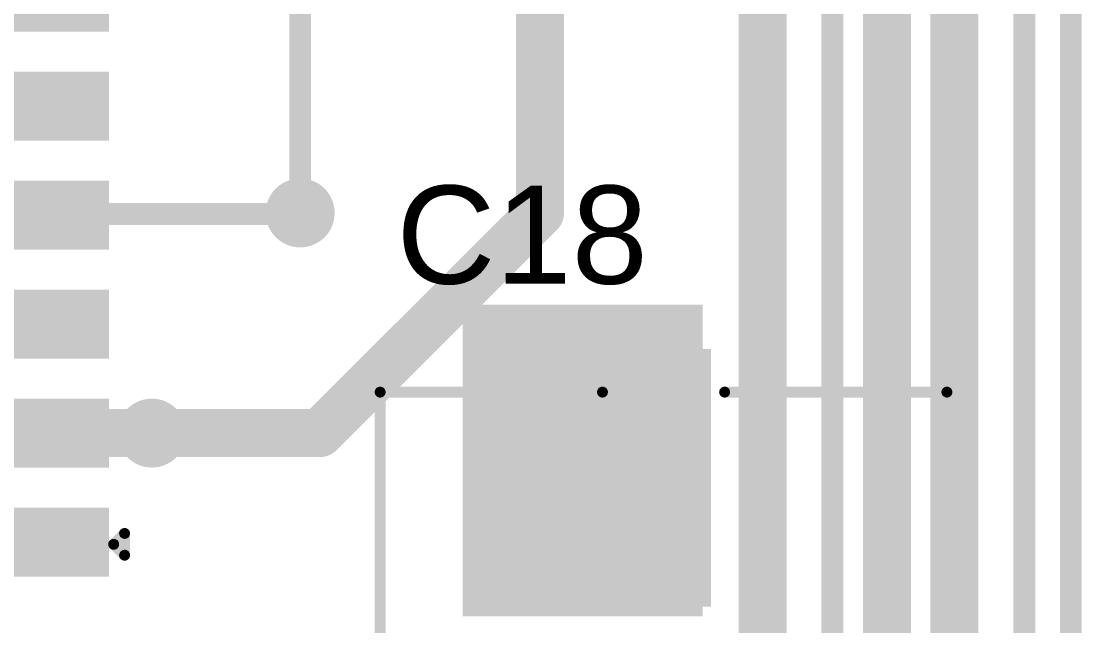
# Model space of a CAD drawing. Header units: millimetres. Extents: x -0.15 to 3.79, y -0.54 to 3.26.
# Drawn here: x 3.3081 to 3.7944, y 0.8106 to 1.0879 of the extents above; entities that cross this region are included whole.
import ezdxf

# ---------------------------------------------------------------- set-up
doc = ezdxf.new("R2010")
doc.units = ezdxf.units.MM
doc.header["$MEASUREMENT"] = 0
for name, color, linetype in [('BottomLayer', 5, 'Continuous'), ('BottomSolder', 6, 'Continuous'), ('Mechanical2', 216, 'Continuous'), ('TopLayer', 1, 'Continuous'), ('TopOverlay', 2, 'Continuous'), ('TopPaste', 8, 'Continuous'), ('TopSolder', 216, 'Continuous'), ('ViaHoleLayer', 16, 'Continuous')]:
    doc.layers.add(name, color=color, linetype=linetype)
doc.styles.add('Arial', font='arial.ttf', dxfattribs={"height": 0.2})

# ---------------------------------------------------------------- blocks, each defined once
blk = doc.blocks.new('UCD1A101MCL1GS_7')
at = {"layer": 'TopLayer'}
for points in [[(-0.1456693, 0.01771655), (-0.0354331, 0.01771655), (-0.0354331, -0.01771655), (-0.1456693, -0.01771655)], [(0.0354331, 0.01771655), (0.1456693, 0.01771655), (0.1456693, -0.01771655), (0.0354331, -0.01771655)]]:
    blk.add_hatch(color=1, dxfattribs=at).paths.add_polyline_path(points)
at = {"layer": 'TopPaste'}
for points in [[(-0.1456693, 0.01771655), (-0.0354331, 0.01771655), (-0.0354331, -0.01771655), (-0.1456693, -0.01771655)], [(0.0354331, 0.01771655), (0.1456693, 0.01771655), (0.1456693, -0.01771655), (0.0354331, -0.01771655)]]:
    blk.add_hatch(color=8, dxfattribs=at).paths.add_polyline_path(points)
at = {"layer": 'TopSolder'}
for points in [[(-0.1496693, 0.02171655), (-0.0314331, 0.02171655), (-0.0314331, -0.02171655), (-0.1496693, -0.02171655)], [(0.0314331, 0.02171655), (0.1496693, 0.02171655), (0.1496693, -0.02171655), (0.0314331, -0.02171655)]]:
    blk.add_hatch(color=216, dxfattribs=at).paths.add_polyline_path(points)
at = {"layer": 'TopOverlay', "const_width": 0.005}
for points in [[(-0.0900787, 0.1299213), (-0.1299213, 0.0900787)], [(-0.0900787, 0.1299213), (0, 0.1299213)], [(0, 0.1299213), (0.1299213, 0.1299213)], [(0.1299213, 0.1299213), (0.1299213, 0.028)], [(-0.1299213, 0.0900787), (-0.1299213, 0.028)], [(-0.1503937, 0.052), (-0.1503937, 0.028)], [(-0.1623937, 0.04), (-0.1383937, 0.04)], [(-0.1299213, -0.028), (-0.1299213, -0.0900787)], [(0.1299213, -0.028), (0.1299213, -0.1299213)], [(-0.1299213, -0.0900787), (-0.0900787, -0.1299213)], [(-0.0900787, -0.1299213), (0, -0.1299213)], [(0, -0.1299213), (0.1299213, -0.1299213)]]:
    blk.add_lwpolyline(points, dxfattribs=at)
at = {"layer": 'TopOverlay', "const_width": 0.0025}
for points in [[(-0.0913287, 0.1299213, 1), (-0.0888287, 0.1299213, 1)], [(-0.0913287, 0.1299213, 1), (-0.0888287, 0.1299213, 1)], [(-0.00125, 0.1299213, 1), (0.00125, 0.1299213, 1)], [(-0.00125, 0.1299213, 1), (0.00125, 0.1299213, 1)], [(0.1286713, 0.1299213, 1), (0.1311713, 0.1299213, 1)], [(0.1286713, 0.1299213, 1), (0.1311713, 0.1299213, 1)], [(-0.1311713, 0.0900787, 1), (-0.1286713, 0.0900787, 1)], [(-0.1311713, 0.0900787, 1), (-0.1286713, 0.0900787, 1)], [(-0.1516437, 0.052, 1), (-0.1491437, 0.052, 1)], [(-0.1636437, 0.04, 1), (-0.1611437, 0.04, 1)], [(-0.1396437, 0.04, 1), (-0.1371437, 0.04, 1)], [(-0.1516437, 0.028, 1), (-0.1491437, 0.028, 1)], [(-0.1311713, 0.028, 1), (-0.1286713, 0.028, 1)], [(0.1286713, 0.028, 1), (0.1311713, 0.028, 1)], [(-0.1311713, -0.028, 1), (-0.1286713, -0.028, 1)], [(0.1286713, -0.028, 1), (0.1311713, -0.028, 1)], [(-0.1311713, -0.0900787, 1), (-0.1286713, -0.0900787, 1)], [(-0.1311713, -0.0900787, 1), (-0.1286713, -0.0900787, 1)], [(-0.0913287, -0.1299213, 1), (-0.0888287, -0.1299213, 1)], [(-0.0913287, -0.1299213, 1), (-0.0888287, -0.1299213, 1)], [(-0.00125, -0.1299213, 1), (0.00125, -0.1299213, 1)], [(-0.00125, -0.1299213, 1), (0.00125, -0.1299213, 1)], [(0.1286713, -0.1299213, 1), (0.1311713, -0.1299213, 1)], [(0.1286713, -0.1299213, 1), (0.1311713, -0.1299213, 1)]]:
    blk.add_lwpolyline(points, format="xyb", close=True, dxfattribs=at)
blk = doc.blocks.new('SOP_16_150____46')
at = {"layer": 'TopLayer'}
for points in [[(-0.13484255, 0.186811), (-0.09153545, 0.186811), (-0.09153545, 0.163189), (-0.13484255, 0.163189)], [(0.09153545, 0.186811), (0.13484255, 0.186811), (0.13484255, 0.163189), (0.09153545, 0.163189)], [(-0.13484255, 0.136811), (-0.09153545, 0.136811), (-0.09153545, 0.113189), (-0.13484255, 0.113189)], [(0.09153545, 0.136811), (0.13484255, 0.136811), (0.13484255, 0.113189), (0.09153545, 0.113189)], [(-0.13484255, 0.086811), (-0.09153545, 0.086811), (-0.09153545, 0.063189), (-0.13484255, 0.063189)], [(0.09153545, 0.086811), (0.13484255, 0.086811), (0.13484255, 0.063189), (0.09153545, 0.063189)], [(-0.13484255, 0.036811), (-0.09153545, 0.036811), (-0.09153545, 0.013189), (-0.13484255, 0.013189)], [(0.09153545, 0.036811), (0.13484255, 0.036811), (0.13484255, 0.013189), (0.09153545, 0.013189)], [(-0.13484255, -0.013189), (-0.09153545, -0.013189), (-0.09153545, -0.036811), (-0.13484255, -0.036811)], [(0.09153545, -0.013189), (0.13484255, -0.013189), (0.13484255, -0.036811), (0.09153545, -0.036811)], [(-0.13484255, -0.063189), (-0.09153545, -0.063189), (-0.09153545, -0.086811), (-0.13484255, -0.086811)], [(0.09153545, -0.063189), (0.13484255, -0.063189), (0.13484255, -0.086811), (0.09153545, -0.086811)], [(-0.13484255, -0.113189), (-0.09153545, -0.113189), (-0.09153545, -0.136811), (-0.13484255, -0.136811)], [(0.09153545, -0.113189), (0.13484255, -0.113189), (0.13484255, -0.136811), (0.09153545, -0.136811)], [(-0.13484255, -0.163189), (-0.09153545, -0.163189), (-0.09153545, -0.186811), (-0.13484255, -0.186811)], [(0.09153545, -0.163189), (0.13484255, -0.163189), (0.13484255, -0.186811), (0.09153545, -0.186811)]]:
    blk.add_hatch(color=1, dxfattribs=at).paths.add_polyline_path(points)
at = {"layer": 'TopOverlay'}
blk.add_hatch(color=2, dxfattribs=at).paths.add_polyline_path([(-0.088, 0.16), (-0.077, 0.16), (-0.077, 0.186), (-0.088, 0.186)])
at = {"layer": 'TopPaste'}
for points in [[(-0.13484255, 0.186811), (-0.09153545, 0.186811), (-0.09153545, 0.163189), (-0.13484255, 0.163189)], [(0.09153545, 0.186811), (0.13484255, 0.186811), (0.13484255, 0.163189), (0.09153545, 0.163189)], [(-0.13484255, 0.136811), (-0.09153545, 0.136811), (-0.09153545, 0.113189), (-0.13484255, 0.113189)], [(0.09153545, 0.136811), (0.13484255, 0.136811), (0.13484255, 0.113189), (0.09153545, 0.113189)], [(-0.13484255, 0.086811), (-0.09153545, 0.086811), (-0.09153545, 0.063189), (-0.13484255, 0.063189)], [(0.09153545, 0.086811), (0.13484255, 0.086811), (0.13484255, 0.063189), (0.09153545, 0.063189)], [(-0.13484255, 0.036811), (-0.09153545, 0.036811), (-0.09153545, 0.013189), (-0.13484255, 0.013189)], [(0.09153545, 0.036811), (0.13484255, 0.036811), (0.13484255, 0.013189), (0.09153545, 0.013189)], [(-0.13484255, -0.013189), (-0.09153545, -0.013189), (-0.09153545, -0.036811), (-0.13484255, -0.036811)], [(0.09153545, -0.013189), (0.13484255, -0.013189), (0.13484255, -0.036811), (0.09153545, -0.036811)], [(-0.13484255, -0.063189), (-0.09153545, -0.063189), (-0.09153545, -0.086811), (-0.13484255, -0.086811)], [(0.09153545, -0.063189), (0.13484255, -0.063189), (0.13484255, -0.086811), (0.09153545, -0.086811)], [(-0.13484255, -0.113189), (-0.09153545, -0.113189), (-0.09153545, -0.136811), (-0.13484255, -0.136811)], [(0.09153545, -0.113189), (0.13484255, -0.113189), (0.13484255, -0.136811), (0.09153545, -0.136811)], [(-0.13484255, -0.163189), (-0.09153545, -0.163189), (-0.09153545, -0.186811), (-0.13484255, -0.186811)], [(0.09153545, -0.163189), (0.13484255, -0.163189), (0.13484255, -0.186811), (0.09153545, -0.186811)]]:
    blk.add_hatch(color=8, dxfattribs=at).paths.add_polyline_path(points)
at = {"layer": 'TopSolder'}
for points in [[(-0.13884255, 0.190811), (-0.08753545, 0.190811), (-0.08753545, 0.159189), (-0.13884255, 0.159189)], [(0.08753545, 0.190811), (0.13884255, 0.190811), (0.13884255, 0.159189), (0.08753545, 0.159189)], [(-0.13884255, 0.140811), (-0.08753545, 0.140811), (-0.08753545, 0.109189), (-0.13884255, 0.109189)], [(0.08753545, 0.140811), (0.13884255, 0.140811), (0.13884255, 0.109189), (0.08753545, 0.109189)], [(-0.13884255, 0.090811), (-0.08753545, 0.090811), (-0.08753545, 0.059189), (-0.13884255, 0.059189)], [(0.08753545, 0.090811), (0.13884255, 0.090811), (0.13884255, 0.059189), (0.08753545, 0.059189)], [(-0.13884255, 0.040811), (-0.08753545, 0.040811), (-0.08753545, 0.009189), (-0.13884255, 0.009189)], [(0.08753545, 0.040811), (0.13884255, 0.040811), (0.13884255, 0.009189), (0.08753545, 0.009189)], [(-0.13884255, -0.009189), (-0.08753545, -0.009189), (-0.08753545, -0.040811), (-0.13884255, -0.040811)], [(0.08753545, -0.009189), (0.13884255, -0.009189), (0.13884255, -0.040811), (0.08753545, -0.040811)], [(-0.13884255, -0.059189), (-0.08753545, -0.059189), (-0.08753545, -0.090811), (-0.13884255, -0.090811)], [(0.08753545, -0.059189), (0.13884255, -0.059189), (0.13884255, -0.090811), (0.08753545, -0.090811)], [(-0.13884255, -0.109189), (-0.08753545, -0.109189), (-0.08753545, -0.140811), (-0.13884255, -0.140811)], [(0.08753545, -0.109189), (0.13884255, -0.109189), (0.13884255, -0.140811), (0.08753545, -0.140811)], [(-0.13884255, -0.159189), (-0.08753545, -0.159189), (-0.08753545, -0.190811), (-0.13884255, -0.190811)], [(0.08753545, -0.159189), (0.13884255, -0.159189), (0.13884255, -0.190811), (0.08753545, -0.190811)]]:
    blk.add_hatch(color=216, dxfattribs=at).paths.add_polyline_path(points)
at = {"layer": 'TopOverlay', "const_width": 0.005}
for points in [[(-0.075, 0.198), (-0.075, 0.192)], [(0.075, 0.198), (-0.075, 0.198)], [(0.075, 0.198), (0.075, 0.192)], [(-0.146, 0.181), (-0.146, 0.171)], [(-0.141, 0.176), (-0.146, 0.181)], [(-0.141, 0.176), (-0.146, 0.171)], [(-0.075, -0.192), (-0.075, -0.198)], [(0.075, -0.192), (0.075, -0.198)], [(0.075, -0.198), (-0.075, -0.198)]]:
    blk.add_lwpolyline(points, dxfattribs=at)
at = {"layer": 'TopOverlay', "const_width": 0.0025}
for points in [[(-0.07625, 0.198, 1), (-0.07375, 0.198, 1)], [(-0.07625, 0.198, 1), (-0.07375, 0.198, 1)], [(0.07375, 0.198, 1), (0.07625, 0.198, 1)], [(0.07375, 0.198, 1), (0.07625, 0.198, 1)], [(-0.07625, 0.192, 1), (-0.07375, 0.192, 1)], [(0.07375, 0.192, 1), (0.07625, 0.192, 1)], [(-0.14725, 0.181, 1), (-0.14475, 0.181, 1)], [(-0.14725, 0.181, 1), (-0.14475, 0.181, 1)], [(-0.14225, 0.176, 1), (-0.13975, 0.176, 1)], [(-0.14225, 0.176, 1), (-0.13975, 0.176, 1)], [(-0.14725, 0.171, 1), (-0.14475, 0.171, 1)], [(-0.14725, 0.171, 1), (-0.14475, 0.171, 1)], [(-0.07625, -0.192, 1), (-0.07375, -0.192, 1)], [(0.07375, -0.192, 1), (0.07625, -0.192, 1)], [(-0.07625, -0.198, 1), (-0.07375, -0.198, 1)], [(-0.07625, -0.198, 1), (-0.07375, -0.198, 1)], [(0.07375, -0.198, 1), (0.07625, -0.198, 1)], [(0.07375, -0.198, 1), (0.07625, -0.198, 1)]]:
    blk.add_lwpolyline(points, format="xyb", close=True, dxfattribs=at)

msp = doc.modelspace()

# ---------------------------------------------------------------- hatches: boundary and pattern name
at = {"layer": 'BottomLayer'}
h = msp.add_hatch(color=5, dxfattribs=at)
edge = h.paths.add_edge_path()
edge.add_arc((3.436, 1), 0.011811, 0, 360)
h = msp.add_hatch(color=5, dxfattribs=at)
edge = h.paths.add_edge_path()
edge.add_arc((3.5315755, 0.9273535), 0.011811, 0, 360)
h = msp.add_hatch(color=5, dxfattribs=at)
edge = h.paths.add_edge_path()
edge.add_arc((3.5621838, 0.9273535), 0.011811, 0, 360)
h = msp.add_hatch(color=5, dxfattribs=at)
edge = h.paths.add_edge_path()
edge.add_arc((3.368, 0.899), 0.011811, 0, 360)
h = msp.add_hatch(color=5, dxfattribs=at)
edge = h.paths.add_edge_path()
edge.add_arc((3.5315755, 0.8980202), 0.011811, 0, 360)
h = msp.add_hatch(color=5, dxfattribs=at)
edge = h.paths.add_edge_path()
edge.add_arc((3.5621838, 0.8980202), 0.011811, 0, 360)
h = msp.add_hatch(color=5, dxfattribs=at)
edge = h.paths.add_edge_path()
edge.add_arc((3.5315755, 0.8686869), 0.011811, 0, 360)
h = msp.add_hatch(color=5, dxfattribs=at)
edge = h.paths.add_edge_path()
edge.add_arc((3.5621838, 0.8686869), 0.011811, 0, 360)
h = msp.add_hatch(color=5, dxfattribs=at)
edge = h.paths.add_edge_path()
edge.add_arc((3.5315755, 0.8393536), 0.011811, 0, 360)
h = msp.add_hatch(color=5, dxfattribs=at)
edge = h.paths.add_edge_path()
edge.add_arc((3.5621838, 0.8393536), 0.011811, 0, 360)
at = {"layer": 'BottomSolder'}
h = msp.add_hatch(color=6, dxfattribs=at)
edge = h.paths.add_edge_path()
edge.add_arc((3.436, 1), 0.015811, 0, 360)
h = msp.add_hatch(color=6, dxfattribs=at)
edge = h.paths.add_edge_path()
edge.add_arc((3.5315755, 0.9273535), 0.015811, 0, 360)
h = msp.add_hatch(color=6, dxfattribs=at)
edge = h.paths.add_edge_path()
edge.add_arc((3.5621838, 0.9273535), 0.015811, 0, 360)
h = msp.add_hatch(color=6, dxfattribs=at)
edge = h.paths.add_edge_path()
edge.add_arc((3.368, 0.899), 0.015811, 0, 360)
h = msp.add_hatch(color=6, dxfattribs=at)
edge = h.paths.add_edge_path()
edge.add_arc((3.5315755, 0.8980202), 0.015811, 0, 360)
h = msp.add_hatch(color=6, dxfattribs=at)
edge = h.paths.add_edge_path()
edge.add_arc((3.5621838, 0.8980202), 0.015811, 0, 360)
h = msp.add_hatch(color=6, dxfattribs=at)
edge = h.paths.add_edge_path()
edge.add_arc((3.5315755, 0.8686869), 0.015811, 0, 360)
h = msp.add_hatch(color=6, dxfattribs=at)
edge = h.paths.add_edge_path()
edge.add_arc((3.5621838, 0.8686869), 0.015811, 0, 360)
h = msp.add_hatch(color=6, dxfattribs=at)
edge = h.paths.add_edge_path()
edge.add_arc((3.5315755, 0.8393536), 0.015811, 0, 360)
h = msp.add_hatch(color=6, dxfattribs=at)
edge = h.paths.add_edge_path()
edge.add_arc((3.5621838, 0.8393536), 0.015811, 0, 360)
at = {"layer": 'TopLayer'}
h = msp.add_hatch(color=1, dxfattribs=at)
edge = h.paths.add_edge_path()
edge.add_arc((3.436, 1), 0.011811, 0, 360)
msp.add_hatch(color=1, dxfattribs=at).paths.add_polyline_path([(3.5105755, 0.8148743), (3.6205755, 0.8148743), (3.6205755, 0.9578743), (3.5105755, 0.9578743)])
h = msp.add_hatch(color=1, dxfattribs=at)
edge = h.paths.add_edge_path()
edge.add_arc((3.5315755, 0.9273535), 0.011811, 0, 360)
h = msp.add_hatch(color=1, dxfattribs=at)
edge = h.paths.add_edge_path()
edge.add_arc((3.5621838, 0.9273535), 0.011811, 0, 360)
h = msp.add_hatch(color=1, dxfattribs=at)
edge = h.paths.add_edge_path()
edge.add_arc((3.368, 0.899), 0.011811, 0, 360)
h = msp.add_hatch(color=1, dxfattribs=at)
edge = h.paths.add_edge_path()
edge.add_arc((3.5315755, 0.8980202), 0.011811, 0, 360)
h = msp.add_hatch(color=1, dxfattribs=at)
edge = h.paths.add_edge_path()
edge.add_arc((3.5621838, 0.8980202), 0.011811, 0, 360)
h = msp.add_hatch(color=1, dxfattribs=at)
edge = h.paths.add_edge_path()
edge.add_arc((3.5315755, 0.8686869), 0.011811, 0, 360)
h = msp.add_hatch(color=1, dxfattribs=at)
edge = h.paths.add_edge_path()
edge.add_arc((3.5621838, 0.8686869), 0.011811, 0, 360)
h = msp.add_hatch(color=1, dxfattribs=at)
edge = h.paths.add_edge_path()
edge.add_arc((3.5315755, 0.8393536), 0.011811, 0, 360)
h = msp.add_hatch(color=1, dxfattribs=at)
edge = h.paths.add_edge_path()
edge.add_arc((3.5621838, 0.8393536), 0.011811, 0, 360)
at = {"layer": 'TopSolder'}
h = msp.add_hatch(color=216, dxfattribs=at)
edge = h.paths.add_edge_path()
edge.add_arc((3.436, 1), 0.015811, 0, 360)
h = msp.add_hatch(color=216, dxfattribs=at)
edge = h.paths.add_edge_path()
edge.add_arc((3.5315755, 0.9273535), 0.015811, 0, 360)
h = msp.add_hatch(color=216, dxfattribs=at)
edge = h.paths.add_edge_path()
edge.add_arc((3.5621838, 0.9273535), 0.015811, 0, 360)
h = msp.add_hatch(color=216, dxfattribs=at)
edge = h.paths.add_edge_path()
edge.add_arc((3.368, 0.899), 0.015811, 0, 360)
h = msp.add_hatch(color=216, dxfattribs=at)
edge = h.paths.add_edge_path()
edge.add_arc((3.5315755, 0.8980202), 0.015811, 0, 360)
h = msp.add_hatch(color=216, dxfattribs=at)
edge = h.paths.add_edge_path()
edge.add_arc((3.5621838, 0.8980202), 0.015811, 0, 360)
h = msp.add_hatch(color=216, dxfattribs=at)
edge = h.paths.add_edge_path()
edge.add_arc((3.5315755, 0.8686869), 0.015811, 0, 360)
h = msp.add_hatch(color=216, dxfattribs=at)
edge = h.paths.add_edge_path()
edge.add_arc((3.5621838, 0.8686869), 0.015811, 0, 360)
h = msp.add_hatch(color=216, dxfattribs=at)
edge = h.paths.add_edge_path()
edge.add_arc((3.5315755, 0.8393536), 0.015811, 0, 360)
h = msp.add_hatch(color=216, dxfattribs=at)
edge = h.paths.add_edge_path()
edge.add_arc((3.5621838, 0.8393536), 0.015811, 0, 360)
at = {"layer": 'ViaHoleLayer'}
h = msp.add_hatch(color=16, dxfattribs=at)
edge = h.paths.add_edge_path()
edge.add_arc((3.436, 1), 0.0059055, 0, 360)
h = msp.add_hatch(color=16, dxfattribs=at)
edge = h.paths.add_edge_path()
edge.add_arc((3.5315755, 0.9273535), 0.0059055, 0, 360)
h = msp.add_hatch(color=16, dxfattribs=at)
edge = h.paths.add_edge_path()
edge.add_arc((3.5621838, 0.9273535), 0.0059055, 0, 360)
h = msp.add_hatch(color=16, dxfattribs=at)
edge = h.paths.add_edge_path()
edge.add_arc((3.368, 0.899), 0.0059055, 0, 360)
h = msp.add_hatch(color=16, dxfattribs=at)
edge = h.paths.add_edge_path()
edge.add_arc((3.5315755, 0.8980202), 0.0059055, 0, 360)
h = msp.add_hatch(color=16, dxfattribs=at)
edge = h.paths.add_edge_path()
edge.add_arc((3.5621838, 0.8980202), 0.0059055, 0, 360)
h = msp.add_hatch(color=16, dxfattribs=at)
edge = h.paths.add_edge_path()
edge.add_arc((3.5315755, 0.8686869), 0.0059055, 0, 360)
h = msp.add_hatch(color=16, dxfattribs=at)
edge = h.paths.add_edge_path()
edge.add_arc((3.5621838, 0.8686869), 0.0059055, 0, 360)
h = msp.add_hatch(color=16, dxfattribs=at)
edge = h.paths.add_edge_path()
edge.add_arc((3.5315755, 0.8393536), 0.0059055, 0, 360)
h = msp.add_hatch(color=16, dxfattribs=at)
edge = h.paths.add_edge_path()
edge.add_arc((3.5621838, 0.8393536), 0.0059055, 0, 360)

# ---------------------------------------------------------------- linework, layer by layer
at = {"layer": 'BottomLayer'}
for points, const_width in [([(3.736, -0.3114724), (3.736, 2.2308327)], 0.022), ([(3.546, 1), (3.546, 1.19)], 0.022), ([(3.436, 1), (3.436, 1.184)], 0.01), ([(3.445, 0.899), (3.546, 1)], 0.022), ([(3.368, 0.899), (3.445, 0.899)], 0.022)]:
    msp.add_lwpolyline(points, dxfattribs=dict(at, const_width=const_width))
for points, const_width in [([(3.5405, 1, 1), (3.5515, 1, 1)], 0.011), ([(3.5405, 1, 1), (3.5515, 1, 1)], 0.011), ([(3.4335, 1, 1), (3.4385, 1, 1)], 0.005), ([(3.3625, 0.899, 1), (3.3735, 0.899, 1)], 0.011), ([(3.4395, 0.899, 1), (3.4505, 0.899, 1)], 0.011), ([(3.4395, 0.899, 1), (3.4505, 0.899, 1)], 0.011)]:
    msp.add_lwpolyline(points, format="xyb", close=True, dxfattribs=dict(at, const_width=const_width))
at = {"layer": 'Mechanical2', "const_width": 0.01}
msp.add_lwpolyline([(3.7893701, -0.492126), (3.7893701, 2.972441)], dxfattribs=at)
at = {"layer": 'TopLayer'}
for points, const_width in [([(3.768, -0.3689685), (3.768, 2.26)], 0.01), ([(3.68, 0.386), (3.68, 1.292)], 0.01), ([(3.648, 0.455), (3.648, 1.272)], 0.022), ([(3.705, 0.238), (3.705, 1.147)], 0.022), ([(3.2900316, 1.0489685), (3.322687, 1.0489685)], 0.01), ([(3.322687, 0.9989685), (3.3232028, 0.9994843)], 0.01), ([(3.3232028, 0.9994843), (3.4354843, 0.9994843)], 0.01), ([(3.4354843, 0.9994843), (3.436, 1)], 0.01), ([(3.2740315, 0.9489685), (3.322687, 0.9489685)], 0.01), ([(3.322687, 0.8989685), (3.3227028, 0.8989843)], 0.022), ([(3.3227028, 0.8989843), (3.3679843, 0.8989843)], 0.022), ([(3.3679843, 0.8989843), (3.368, 0.899)], 0.022), ([(3.2790157, 0.8489843), (3.3226712, 0.8489843)], 0.018), ([(3.3226712, 0.8489843), (3.322687, 0.8489685)], 0.018)]:
    msp.add_lwpolyline(points, dxfattribs=dict(at, const_width=const_width))
for points, const_width in [([(3.320187, 1.0489685, 1), (3.325187, 1.0489685, 1)], 0.005), ([(3.320187, 0.9989685, 1), (3.325187, 0.9989685, 1)], 0.005), ([(3.3207028, 0.9994843, 1), (3.3257028, 0.9994843, 1)], 0.005), ([(3.3207028, 0.9994843, 1), (3.3257028, 0.9994843, 1)], 0.005), ([(3.4329843, 0.9994843, 1), (3.4379843, 0.9994843, 1)], 0.005), ([(3.4329843, 0.9994843, 1), (3.4379843, 0.9994843, 1)], 0.005), ([(3.4335, 1, 1), (3.4385, 1, 1)], 0.005), ([(3.320187, 0.9489685, 1), (3.325187, 0.9489685, 1)], 0.005), ([(3.317187, 0.8989685, 1), (3.328187, 0.8989685, 1)], 0.011), ([(3.3172028, 0.8989843, 1), (3.3282028, 0.8989843, 1)], 0.011), ([(3.3172028, 0.8989843, 1), (3.3282028, 0.8989843, 1)], 0.011), ([(3.3624843, 0.8989843, 1), (3.3734843, 0.8989843, 1)], 0.011), ([(3.3624843, 0.8989843, 1), (3.3734843, 0.8989843, 1)], 0.011), ([(3.3625, 0.899, 1), (3.3735, 0.899, 1)], 0.011), ([(3.3181712, 0.8489843, 1), (3.3271712, 0.8489843, 1)], 0.009), ([(3.3181712, 0.8489843, 1), (3.3271712, 0.8489843, 1)], 0.009), ([(3.318187, 0.8489685, 1), (3.327187, 0.8489685, 1)], 0.009)]:
    msp.add_lwpolyline(points, format="xyb", close=True, dxfattribs=dict(at, const_width=const_width))

# ---------------------------------------------------------------- block references
for name, p, rotation in [('SOP_16_150____46', (3.209498, 1.0239685), 180), ('UCD1A101MCL1GS_7', (3.6026083, 0.787873), 90)]:
    msp.add_blockref(name, p, dxfattribs=dict(rotation=rotation))

# ---------------------------------------------------------------- texts
at = {"layer": 'TopOverlay', "style": 'Arial'}
msp.add_text('C18', height=0.045, dxfattribs=at).set_placement((3.4801122, 0.9675039))

doc.saveas('drawing.dxf')
